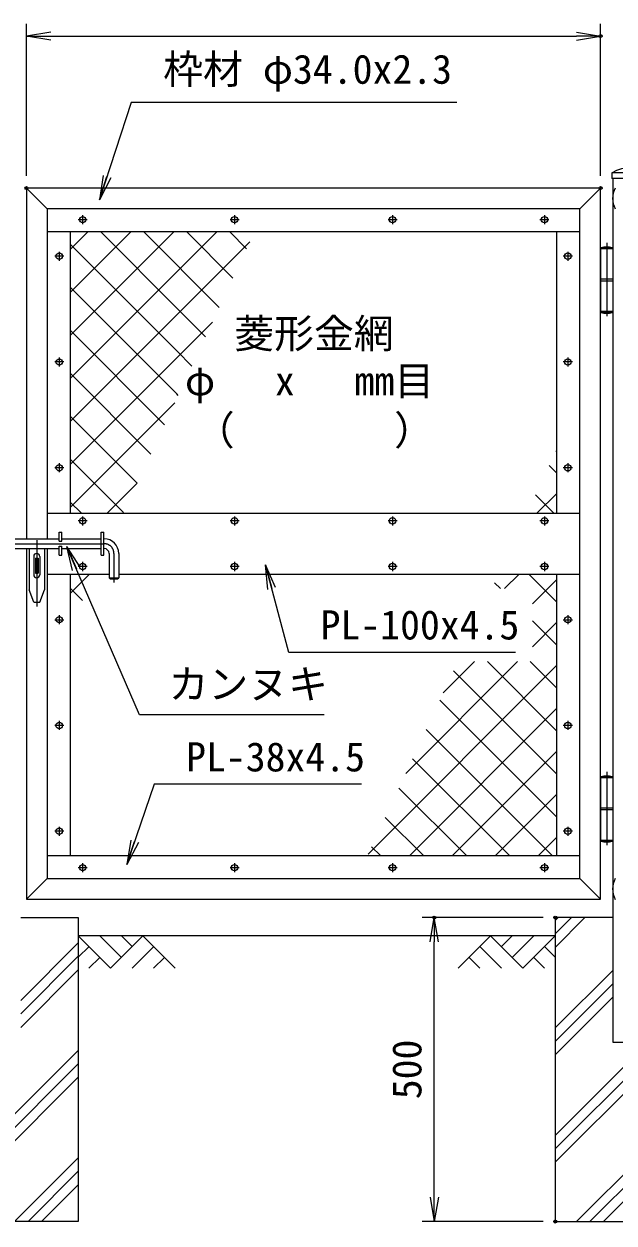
# Model space of a CAD drawing. Units: millimetres, scale not verified. Extents: x -4200 to 4200, y -2970 to 2970.
# Drawn here: x -2583 to -1612, y -1041 to 931 of the extents above; entities that cross this region are included whole.
import ezdxf
from ezdxf.enums import TextEntityAlignment as Align

# ---------------------------------------------------------------- set-up
doc = ezdxf.new("R2010")
doc.units = ezdxf.units.MM
doc.header["$LTSCALE"] = 10
doc.header["$PDMODE"] = 32
doc.header["$PDSIZE"] = 5
doc.linetypes.add('USER1', pattern=[50.8, 31.75, -6.35, 6.35, -6.35])
for name, color, linetype, lineweight in [('0-0_D-STR1', 1, 'Continuous', 25), ('0-1_D-DCR-HCH', 7, 'Continuous', 13), ('0-2_D-STR3', 3, 'Continuous', 13), ('0-3_D-BMK', 2, 'USER1', 13), ('0-4_D-STR4', 7, 'Continuous', 25), ('0-5_D-BGD', 7, 'Continuous', 25), ('0-6_D-STR-TXT', 7, 'Continuous', 13), ('0-7_D-STR-DIM', 7, 'Continuous', 13), ('0-B_D-STR2', 7, 'Continuous', 13)]:
    doc.layers.add(name, color=color, linetype=linetype, lineweight=lineweight)
doc.layers.add('0-8_0', color=7, linetype='Continuous')
doc.layers.add('0-9_Defpoints', color=8, linetype='Continuous')
doc.styles.add('ＭＳ ゴシック', font='')
doc.styles.get('ＭＳ ゴシック').set_extended_font_data('MS Gothic')

# ---------------------------------------------------------------- blocks, each defined once
blk = doc.blocks.new('_Open')
at = {"layer": '0-8_0'}
blk.add_line((-10, 1.667), (0, 0), dxfattribs=at)
blk.add_lwpolyline([(-10, -1.667), (0, 0), (-10, 0)], dxfattribs=at)

msp = doc.modelspace()

# ---------------------------------------------------------------- linework, layer by layer
at = {"layer": '0-0_D-STR1'}
for p, q in [((-1616.15, 685.42), (-1616.15, 677.37)), ((-1551.95, 677.37), (-1616.15, 677.37)), ((-1552.28, 686.37), (-1615.81, 686.37)), ((-2579.3, 661.37), (-2579.3, 84.37)), ((-1634.3, 661.37), (-2579.3, 661.37)), ((-2579.3, 661.37), (-2545.3, 627.37)), ((-1634.3, 661.37), (-1668.3, 627.37)), ((-1634.3, -508.63), (-1634.3, 661.37)), ((-2545.3, 627.37), (-2545.3, 84.37)), ((-1668.3, 627.37), (-2545.3, 627.37)), ((-1668.3, -474.63), (-1668.3, 627.37)), ((-1668.3, 589.37), (-2545.3, 589.37)), ((-2507.3, 589.37), (-2507.3, 126.37)), ((-1706.3, 126.37), (-1706.3, 589.37)), ((-2545.3, 126.37), (-1668.3, 126.37)), ((-2579.3, 68.37), (-2579.3, -508.63)), ((-2545.3, 68.37), (-2545.3, -474.63)), ((-2545.3, 26.37), (-2443.3, 26.37)), ((-2507.3, 26.37), (-2507.3, -436.63)), ((-2427.3, 26.37), (-1668.3, 26.37)), ((-1706.3, -436.63), (-1706.3, 26.37)), ((-2545.3, -436.63), (-1668.3, -436.63)), ((-2545.3, -474.63), (-2579.3, -508.63)), ((-2545.3, -474.63), (-1668.3, -474.63)), ((-1668.3, -474.63), (-1634.3, -508.63)), ((-2579.3, -508.63), (-1634.3, -508.63))]:
    msp.add_line(p, q, dxfattribs=at)
msp.add_lwpolyline([(-1614.3, 677.37), (-1614.3, -743.63), (-1553.8, -743.63), (-1553.8, -508.63)], dxfattribs=at)
for centre, radius, start, end in [((-1584.05, 634.2), 61.17, 59.14927, 120.85073), ((-1614.65, 685.42), 1.5, 120.85073, 180), ((-1578.82, 644.37), 35.72, 151.52136, 208.47864), ((-1578.82, -491.63), 35.72, 151.52136, 208.47864)]:
    msp.add_arc(centre, radius, start, end, dxfattribs=at)
at = {"layer": '0-1_D-DCR-HCH'}
for p, q in [((-1709.05, -587.62), (-1660.06, -538.63)), ((-1709.05, -565.52), (-1682.16, -538.63)), ((-1709.05, -543.42), (-1704.26, -538.63)), ((-2440.83, -621.84), (-2494.05, -568.63)), ((-2423.1, -604.11), (-2458.57, -568.63)), ((-2387.62, -568.63), (-2440.83, -621.84)), ((-2405.36, -586.37), (-2423.1, -568.63)), ((-2387.62, -568.63), (-2334.41, -621.84)), ((-1815.47, -568.63), (-1868.68, -621.84)), ((-1815.47, -568.63), (-1762.26, -621.84)), ((-1797.73, -586.37), (-1780, -568.63)), ((-1780, -604.11), (-1744.52, -568.63)), ((-1762.26, -621.84), (-1709.05, -568.63)), ((-2588.8, -675.04), (-2494.05, -580.29)), ((-2476.31, -586.37), (-2494.05, -604.03)), ((-2369.88, -586.37), (-2405.52, -621.84)), ((-1833.21, -586.37), (-1797.57, -621.84)), ((-1726.78, -586.37), (-1709.05, -604.03)), ((-2588.8, -697.14), (-2494.05, -602.39)), ((-2458.57, -604.11), (-2476.39, -621.84)), ((-2352.15, -604.11), (-2369.97, -621.84)), ((-1850.94, -604.11), (-1833.13, -621.84)), ((-1744.52, -604.11), (-1726.7, -621.84)), ((-2588.8, -719.23), (-2494.05, -624.48)), ((-1709.05, -720.2), (-1614.3, -625.45)), ((-1709.05, -742.3), (-1614.3, -647.55)), ((-1709.05, -919.07), (-1459.05, -669.07)), ((-1709.05, -764.39), (-1614.3, -669.64)), ((-1709.05, -941.17), (-1459.05, -691.17)), ((-1709.05, -896.98), (-1555.7, -743.63)), ((-2744.05, -1007.07), (-2494.05, -757.07)), ((-2744.05, -1029.16), (-2494.05, -779.16)), ((-2731.42, -1038.63), (-2494.05, -801.26)), ((-1673.93, -1038.63), (-1459.05, -823.75)), ((-1651.83, -1038.63), (-1459.05, -845.85)), ((-1629.73, -1038.63), (-1459.05, -867.95)), ((-2598.84, -1038.63), (-2494.05, -933.84)), ((-2576.74, -1038.63), (-2494.05, -955.94)), ((-2554.64, -1038.63), (-2494.05, -978.04))]:
    msp.add_line(p, q, dxfattribs=at)
at = {"layer": '0-2_D-STR3'}
for p, q in [((-1614.3, 561.37), (-1634.3, 561.37)), ((-1634.3, 561.37), (-1634.3, 458.37)), ((-1633.8, 562.87), (-1633.8, 561.37)), ((-1633.8, 562.87), (-1614.8, 562.87)), ((-1614.8, 562.87), (-1614.8, 561.37)), ((-1614.3, 561.37), (-1614.3, 458.37)), ((-1614.3, 511.37), (-1634.3, 511.37)), ((-1614.3, 508.37), (-1634.3, 508.37)), ((-1614.3, 458.37), (-1634.3, 458.37)), ((-1633.8, 458.37), (-1633.8, 456.87)), ((-1614.8, 456.87), (-1633.8, 456.87)), ((-1614.8, 458.37), (-1614.8, 456.87)), ((-2600.8, 84.37), (-2525.3, 84.37)), ((-2525.3, 80.37), (-2525.3, 95.37)), ((-2525.3, 95.37), (-2520.8, 95.37)), ((-2525.3, 80.37), (-2520.8, 80.37)), ((-2520.8, 80.37), (-2520.8, 95.37)), ((-2520.8, 84.37), (-2456.3, 84.37)), ((-2456.3, 57.37), (-2456.3, 95.37)), ((-2456.3, 95.37), (-2451.8, 95.37)), ((-2451.8, 57.37), (-2451.8, 95.37)), ((-2451.8, 84.37), (-2451.3, 84.37)), ((-2600.8, 68.37), (-2525.3, 68.37)), ((-2574.8, 68.37), (-2574.8, 0.37)), ((-2549.8, 68.37), (-2549.8, 0.37)), ((-2525.3, 57.37), (-2525.3, 72.37)), ((-2525.3, 72.37), (-2520.8, 72.37)), ((-2520.8, 57.37), (-2520.8, 72.37)), ((-2520.8, 68.37), (-2456.3, 68.37)), ((-2451.8, 68.37), (-2451.3, 68.37)), ((-2443.3, 60.37), (-2443.3, 20.37)), ((-2427.3, 60.37), (-2427.3, 20.37)), ((-2567.3, 55.37), (-2567.3, 25.37)), ((-2564.55, 52.87), (-2564.55, 27.87)), ((-2564.55, 52.87), (-2560.05, 52.87)), ((-2560.05, 52.87), (-2560.05, 27.87)), ((-2557.3, 55.37), (-2557.3, 25.37)), ((-2525.3, 57.37), (-2520.8, 57.37)), ((-2456.3, 57.37), (-2451.8, 57.37)), ((-2564.55, 27.87), (-2560.05, 27.87)), ((-2443.3, 20.37), (-2441.3, 18.37)), ((-2443.3, 20.37), (-2427.3, 20.37)), ((-2429.3, 18.37), (-2427.3, 20.37)), ((-2567.3, -19.63), (-2574.8, 0.37)), ((-2557.3, -19.63), (-2549.8, 0.37)), ((-2441.3, 18.37), (-2429.3, 18.37)), ((-2567.3, -19.63), (-2557.3, -19.63)), ((-1614.3, -308.63), (-1634.3, -308.63)), ((-1634.3, -308.63), (-1634.3, -411.63)), ((-1633.8, -307.13), (-1633.8, -308.63)), ((-1633.8, -307.13), (-1614.8, -307.13)), ((-1614.8, -307.13), (-1614.8, -308.63)), ((-1614.3, -308.63), (-1614.3, -411.63)), ((-1614.3, -358.63), (-1634.3, -358.63)), ((-1614.3, -361.63), (-1634.3, -361.63)), ((-1614.3, -411.63), (-1634.3, -411.63)), ((-1633.8, -411.63), (-1633.8, -413.13)), ((-1614.8, -413.13), (-1633.8, -413.13)), ((-1614.8, -411.63), (-1614.8, -413.13))]:
    msp.add_line(p, q, dxfattribs=at)
for centre in [(-2486.8, 609.37), (-2236.8, 609.37), (-1976.8, 609.37), (-1726.8, 609.37), (-2525.3, 549.37), (-1688.3, 549.37), (-2525.3, 375.37), (-1688.3, 375.37), (-2525.3, 201.37), (-1688.3, 201.37), (-2486.8, 113.87), (-2236.8, 113.87), (-1976.8, 113.87), (-1726.8, 113.87), (-2486.8, 38.87), (-2236.8, 38.87), (-1976.8, 38.87), (-1726.8, 38.87), (-2525.3, -48.63), (-1688.3, -48.63), (-2525.3, -222.63), (-1688.3, -222.63), (-2525.3, -396.63), (-1688.3, -396.63), (-2486.8, -456.63), (-2236.8, -456.63), (-1976.8, -456.63), (-1726.8, -456.63)]:
    msp.add_circle(centre, 5.25, dxfattribs=at)
for centre, radius, start, end in [((-1624.3, 533.53), 30.83, 72.05475, 107.94525), ((-1624.3, 486.2), 30.83, 252.05475, 287.94525), ((-2451.3, 60.37), 24, 0, 90), ((-2562.3, 55.37), 5, 0, 180), ((-2451.3, 60.37), 8, 0, 90), ((-2562.3, 25.37), 5, 180, 0), ((-1624.3, -336.47), 30.83, 72.05475, 107.94525), ((-1624.3, -383.8), 30.83, 252.05475, 287.94525)]:
    msp.add_arc(centre, radius, start, end, dxfattribs=at)
at = {"layer": '0-3_D-BMK'}
for p, q in [((-2486.8, 616.81), (-2486.8, 601.93)), ((-2236.8, 616.81), (-2236.8, 601.93)), ((-1976.8, 616.81), (-1976.8, 601.93)), ((-1726.8, 616.81), (-1726.8, 601.93)), ((-2479.36, 609.37), (-2494.24, 609.37)), ((-2229.36, 609.37), (-2244.24, 609.37)), ((-1969.36, 609.37), (-1984.24, 609.37)), ((-1719.36, 609.37), (-1734.24, 609.37)), ((-2525.3, 556.81), (-2525.3, 541.93)), ((-1688.3, 556.81), (-1688.3, 541.93)), ((-1624.3, 571.07), (-1624.3, 450.64)), ((-2517.86, 549.37), (-2532.74, 549.37)), ((-1680.86, 549.37), (-1695.74, 549.37)), ((-2517.86, 375.37), (-2532.74, 375.37)), ((-2525.3, 382.81), (-2525.3, 367.93)), ((-1680.86, 375.37), (-1695.74, 375.37)), ((-1688.3, 382.81), (-1688.3, 367.93)), ((-2517.86, 201.37), (-2532.74, 201.37)), ((-2525.3, 208.81), (-2525.3, 193.93)), ((-1680.86, 201.37), (-1695.74, 201.37)), ((-1688.3, 208.81), (-1688.3, 193.93)), ((-2486.8, 121.31), (-2486.8, 106.43)), ((-2236.8, 121.31), (-2236.8, 106.43)), ((-1976.8, 121.31), (-1976.8, 106.43)), ((-1726.8, 121.31), (-1726.8, 106.43)), ((-2479.36, 113.87), (-2494.24, 113.87)), ((-2229.36, 113.87), (-2244.24, 113.87)), ((-1969.36, 113.87), (-1984.24, 113.87)), ((-1719.36, 113.87), (-1734.24, 113.87)), ((-2562.3, 82.37), (-2562.3, -26.64)), ((-2679.16, 76.37), (-2451.3, 76.37)), ((-2435.3, 60.37), (-2435.3, 12.55)), ((-2486.8, 46.31), (-2486.8, 31.43)), ((-2236.8, 46.31), (-2236.8, 31.43)), ((-1976.8, 46.31), (-1976.8, 31.43)), ((-1726.8, 46.31), (-1726.8, 31.43)), ((-2479.36, 38.87), (-2494.24, 38.87)), ((-2229.36, 38.87), (-2244.24, 38.87)), ((-1969.36, 38.87), (-1984.24, 38.87)), ((-1719.36, 38.87), (-1734.24, 38.87)), ((-2532.74, -48.63), (-2517.86, -48.63)), ((-2525.3, -41.19), (-2525.3, -56.07)), ((-1695.74, -48.63), (-1680.86, -48.63)), ((-1688.3, -41.19), (-1688.3, -56.07)), ((-2525.3, -215.19), (-2525.3, -230.07)), ((-1688.3, -215.19), (-1688.3, -230.07)), ((-2517.86, -222.63), (-2532.74, -222.63)), ((-1680.86, -222.63), (-1695.74, -222.63)), ((-1624.3, -298.93), (-1624.3, -419.36)), ((-2525.3, -389.19), (-2525.3, -404.07)), ((-1688.3, -389.19), (-1688.3, -404.07)), ((-2517.86, -396.63), (-2532.74, -396.63)), ((-1680.86, -396.63), (-1695.74, -396.63)), ((-2486.8, -449.19), (-2486.8, -464.07)), ((-2236.8, -449.19), (-2236.8, -464.07)), ((-1976.8, -449.19), (-1976.8, -464.07)), ((-1726.8, -449.19), (-1726.8, -464.07)), ((-2479.36, -456.63), (-2494.24, -456.63)), ((-2229.36, -456.63), (-2244.24, -456.63)), ((-1969.36, -456.63), (-1984.24, -456.63)), ((-1719.36, -456.63), (-1734.24, -456.63))]:
    msp.add_line(p, q, dxfattribs=at)
msp.add_arc((-2451.3, 60.37), 16, 0, 90, dxfattribs=at)
at = {"layer": '0-4_D-STR4'}
msp.add_line((-1614.3, -538.63), (-1709.05, -538.63), dxfattribs=at)
for points in [[(-2588.8, -538.63), (-2494.05, -538.63), (-2494.05, -1038.63), (-2744.05, -1038.63), (-2744.05, -538.63)], [(-1709.05, -538.63), (-1709.05, -1038.63), (-1459.05, -1038.63), (-1459.05, -538.63)]]:
    msp.add_lwpolyline(points, dxfattribs=at)
at = {"layer": '0-5_D-BGD'}
msp.add_line((-1709.05, -568.63), (-2494.05, -568.63), dxfattribs=at)
at = {"layer": '0-6_D-STR-TXT'}
for points in [[(-1870.76, 802.44), (-2406.7, 802.44), (-2458.56, 644.15)], [(-2089.33, -205.07), (-2393.3, -205.07), (-2512.24, 69.76)], [(-1774.21, -102.34), (-2147.72, -102.34), (-2185.32, 39.52)], [(-2028, -319.37), (-2369.03, -319.37), (-2413.57, -449.2)]]:
    msp.add_lwpolyline(points, dxfattribs=at)
at = {"layer": '0-7_D-STR-DIM'}
for p, q in [((-2579.3, 681.37), (-2579.3, 931.37)), ((-1634.3, 681.37), (-1634.3, 931.37)), ((-2539.3, 911.37), (-1674.3, 911.37)), ((-1729.05, -538.63), (-1928.06, -538.63)), ((-1908.06, -998.63), (-1908.06, -578.63)), ((-1729.05, -1038.63), (-1928.06, -1038.63))]:
    msp.add_line(p, q, dxfattribs=at)
at = {"layer": '0-9_Defpoints'}
for p in [(-1634.3, 911.37), (-2579.3, 661.37), (-1634.3, 661.37), (-1908.06, -538.63), (-1709.05, -538.63), (-1709.05, -1038.63)]:
    msp.add_point(p, dxfattribs=at)
at = {"layer": '0-B_D-STR2'}
for p, q in [((-2507.3, 560.27), (-2478.2, 589.37)), ((-2507.3, 489.56), (-2407.49, 589.37)), ((-2507.3, 418.85), (-2336.78, 589.37)), ((-2507.3, 348.14), (-2266.07, 589.37)), ((-2261.95, 465.05), (-2386.27, 589.37)), ((-2239.46, 513.27), (-2315.55, 589.37)), ((-2216.97, 561.49), (-2244.84, 589.37)), ((-2331.8, 393.48), (-2507.3, 568.98)), ((-2331.8, 322.77), (-2507.3, 498.27)), ((-2351.89, 272.15), (-2507.3, 427.56)), ((-2306.92, 368.6), (-2331.8, 393.48)), ((-2374.38, 223.93), (-2507.3, 356.84)), ((-2329.41, 320.38), (-2331.8, 322.77)), ((-2507.3, 136.01), (-2335.07, 308.24)), ((-2396.87, 175.71), (-2507.3, 286.13)), ((-1707.87, 228.33), (-1706.3, 229.9)), ((-2419.35, 127.48), (-2507.3, 215.42)), ((-1706.3, 192.24), (-1718.84, 204.79)), ((-2446.23, 126.37), (-2396.85, 175.74)), ((-1739.12, 126.37), (-1706.3, 159.19)), ((-2488.95, 126.37), (-2507.3, 144.71)), ((-1711.13, 126.37), (-1741.33, 156.57)), ((-2507.3, -5.41), (-2475.52, 26.37)), ((-1792.34, 2.43), (-1768.41, 26.37)), ((-1706.3, -19.89), (-1752.55, 26.37)), ((-2486.82, -17.19), (-2507.3, 3.29)), ((-1799.33, 2.43), (-1808.79, 11.89)), ((-1746.49, -22.43), (-1706.3, 17.77)), ((-1706.3, -90.6), (-1746.49, -50.4)), ((-1746.49, -93.14), (-1706.3, -52.94)), ((-1955, -301.64), (-1770.92, -117.57)), ((-1893.22, -169.15), (-1841.63, -117.57)), ((-1706.3, -232.02), (-1820.75, -117.57)), ((-1706.3, -161.31), (-1750.04, -117.57)), ((-2016.78, -434.14), (-1706.3, -123.65)), ((-1706.3, -302.73), (-1876.25, -132.78)), ((-1948.57, -436.63), (-1706.3, -194.36)), ((-1706.3, -373.44), (-1898.74, -181)), ((-1713.82, -436.63), (-1921.23, -229.22)), ((-1877.86, -436.63), (-1706.3, -265.07)), ((-1784.53, -436.63), (-1943.72, -277.45)), ((-1855.24, -436.63), (-1966.2, -325.67)), ((-1807.15, -436.63), (-1706.3, -335.78)), ((-1925.95, -436.63), (-1988.69, -373.89)), ((-1736.43, -436.63), (-1706.3, -406.49)), ((-1996.66, -436.63), (-2011.18, -422.12))]:
    msp.add_line(p, q, dxfattribs=at)
for points in [[(-2507.3, 277.43), (-2331.8, 452.93), (-2323.36, 461.37), (-2211.5, 573.22)], [(-2284.43, 416.82), (-2328.98, 461.37), (-2456.98, 589.37)], [(-2507.3, 206.72), (-2331.8, 382.22), (-2273.28, 440.73)]]:
    msp.add_lwpolyline(points, dxfattribs=at)

# ---------------------------------------------------------------- block references
at = {"layer": '0-6_D-STR-TXT', "xscale": 4, "yscale": 4}
for p, rotation in [((-2459.19, 642.25), 251.85931), ((-2513.04, 71.6), 113.40164), ((-2185.84, 41.45), 104.84646), ((-2414.22, -451.09), 251.06303)]:
    msp.add_blockref('_Open', p, dxfattribs=dict(at, rotation=rotation))
at = {"layer": '0-7_D-STR-DIM', "xscale": 4, "yscale": 4}
for p, rotation in [((-2579.3, 911.37), 180), ((-1908.06, -538.63), 90), ((-1908.06, -1038.63), 270)]:
    msp.add_blockref('_Open', p, dxfattribs=dict(at, rotation=rotation))
msp.add_blockref('_Open', (-1634.3, 911.37), dxfattribs=at)

# ---------------------------------------------------------------- texts
at = {"layer": '0-6_D-STR-TXT', "style": 'ＭＳ ゴシック'}
for s, p in [('枠材 φ34.0x2.3', (-2354.26, 818.58)), ('菱形金網', (-2237.25, 383.77)), ('φ\u3000 x\u3000 mm目', (-2318.46, 306.18)), ('（\u3000\u3000\u3000\u3000）', (-2302.22, 224.53)), ('PL-100x4.5', (-2095.27, -95.59)), ('カンヌキ', (-2345.42, -192.99)), ('PL-38x4.5', (-2316.58, -312.62))]:
    msp.add_text(s, height=48.09, dxfattribs=at).set_placement(p, align=Align.BOTTOM_LEFT)
at = {"layer": '0-7_D-STR-DIM', "style": 'ＭＳ ゴシック'}
msp.add_text('500', height=48.09, rotation=90, dxfattribs=at).set_placement((-1914.81, -837.51), align=Align.BOTTOM_LEFT)

doc.saveas('drawing.dxf')
